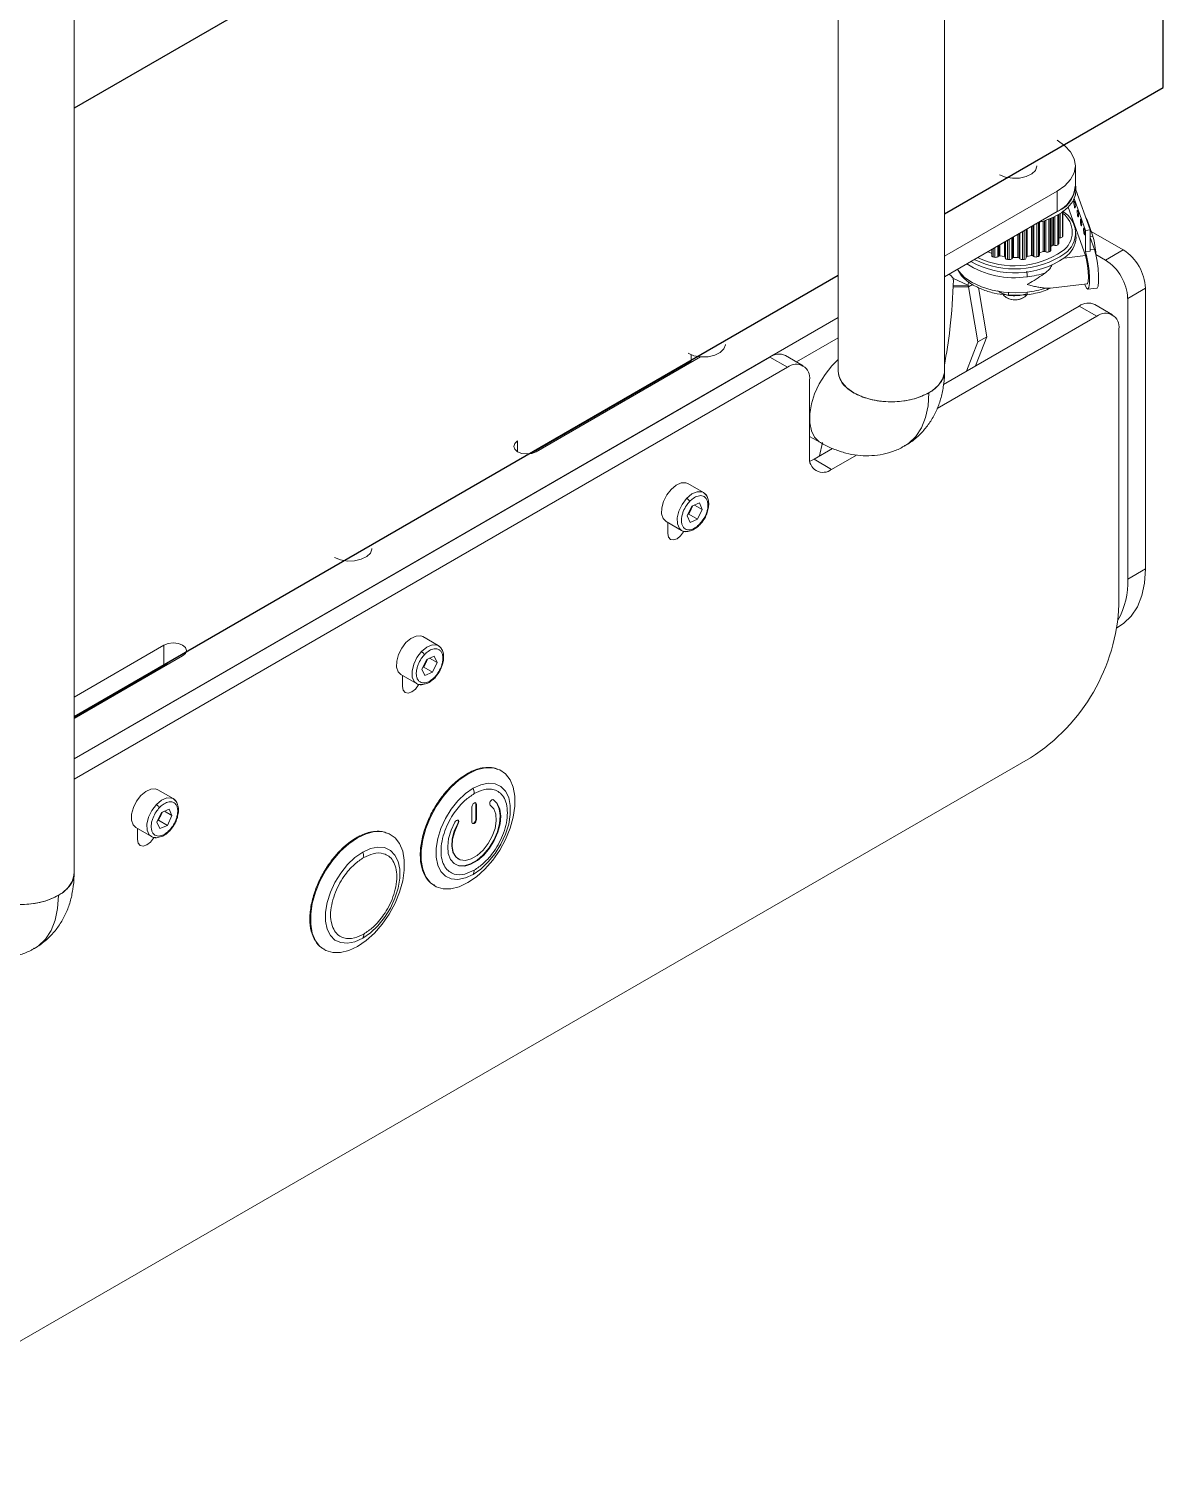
# Model space of a CAD drawing. Header units: millimetres. Extents: x -529 to 1738, y -425 to 849.
# Drawn here: x 898.8 to 989.5, y 525.1 to 640.6 of the extents above; entities that cross this region are included whole.
import ezdxf

# ---------------------------------------------------------------- set-up
doc = ezdxf.new("R2010")
doc.units = ezdxf.units.MM

msp = doc.modelspace()

# ---------------------------------------------------------------- linework, layer by layer
at = {"color": 7, "linetype": 'Continuous', "lineweight": 15}
for p, q in [((972.02, 613.21), (972.02, 694.86)), ((963.52, 691.77), (963.52, 613.21)), ((902.37, 573), (902.37, 654.65)), ((982.49, 628.01), (982.49, 629.64)), ((972.02, 622.4), (981.03, 627.6)), ((981.03, 625.97), (981.03, 627.6)), ((982.4, 627.03), (983.31, 624.47)), ((982.54, 627.69), (982.54, 628.01)), ((982.54, 627.72), (983.68, 624.51)), ((972.02, 620.76), (981.03, 625.97)), ((981.49, 624.07), (981.49, 625.95)), ((983.29, 622.45), (981.92, 626.32)), ((979.63, 622.49), (979.63, 625.12)), ((980.53, 622.89), (980.53, 625.42)), ((981.17, 623.44), (981.17, 625.74)), ((983.43, 625.3), (983.89, 624)), ((981.28, 623.88), (981.17, 623.88)), ((981.49, 624.07), (981.49, 624.06)), ((982.54, 623.92), (982.54, 624.24)), ((983.68, 624.51), (983.31, 624.47)), ((983.31, 624.47), (983.31, 622.77)), ((983.68, 624.51), (983.68, 622.81)), ((983.68, 623.9), (984.02, 622.94)), ((983.75, 624.39), (986.33, 622.9)), ((975.8, 622.62), (975.51, 622.74)), ((975.8, 622.95), (975.8, 622.46)), ((976.36, 622.41), (976.28, 622.35)), ((976.81, 622.37), (976.46, 622.43)), ((976.89, 622.25), (976.88, 622.32)), ((978.56, 622.33), (978.56, 622.26)), ((978.97, 622.45), (978.63, 622.39)), ((979.16, 622.38), (979.08, 622.44)), ((979.91, 622.78), (979.63, 622.66)), ((980.13, 622.74), (980.03, 622.78)), ((980.63, 623.25), (980.53, 623.17)), ((980.86, 623.26), (980.74, 623.28)), ((983.31, 622.77), (983.68, 622.81)), ((984.14, 622.54), (984.91, 622.09)), ((984.91, 622.09), (986.33, 622.9)), ((977.45, 622.27), (977.41, 622.2)), ((977.9, 622.31), (977.54, 622.31)), ((978.04, 622.21), (978, 622.28)), ((972.68, 620.65), (973.89, 620.09)), ((973.97, 620.35), (973.89, 620.09)), ((974.26, 620.15), (973.94, 619.96)), ((980.5, 619.84), (983.44, 620.19)), ((983.28, 620.06), (983.24, 620.17)), ((973.94, 619.96), (974.7, 615.54)), ((974.73, 619.9), (975.41, 615.95)), ((976.96, 619.11), (977.03, 619.07)), ((977.14, 619.49), (977.14, 619.26)), ((978.3, 619.07), (978.37, 619.11)), ((983.48, 619.76), (984.22, 619.85)), ((986.68, 619.02), (988.1, 619.84)), ((986.68, 619.02), (986.68, 596.57)), ((988.1, 619.84), (988.1, 597.39)), ((971.94, 612.15), (982.79, 618.41)), ((984.21, 617.6), (982.79, 618.41)), ((985.46, 617.72), (984.04, 618.54)), ((902.37, 582.19), (963.52, 617.49)), ((971.43, 610.22), (984.21, 617.6)), ((985.97, 616.57), (985.97, 594.53)), ((960.19, 613.94), (963.52, 615.86)), ((974.7, 615.54), (973.79, 613.21)), ((975.41, 615.95), (974.5, 613.62)), ((975.41, 615.95), (974.7, 615.54)), ((902.37, 582.19), (958.04, 614.33)), ((952.49, 614.35), (939.34, 606.76)), ((951.74, 614.52), (951.74, 613.92)), ((959.46, 613.52), (958.04, 614.33)), ((960.71, 613.64), (959.29, 614.46)), ((902.37, 580.56), (959.46, 613.52)), ((938.95, 606.62), (951.74, 614)), ((961.23, 612.49), (961.23, 606.37)), ((961.23, 607.99), (962.11, 607.49)), ((961.26, 606.01), (961.58, 606.17)), ((961.58, 606.17), (963.06, 607.02)), ((962.99, 605.35), (961.58, 606.17)), ((962.99, 605.35), (964.98, 606.49)), ((952.73, 603.5), (951.49, 604.21)), ((951.8, 602.4), (951.43, 601.62)), ((951.43, 601.62), (951.66, 601.1)), ((951.56, 601.77), (951.48, 601.74)), ((951.75, 602.16), (951.56, 601.77)), ((951.56, 601.77), (952.27, 601.36)), ((951.88, 602.43), (951.75, 602.16)), ((952.41, 602.66), (951.8, 602.4)), ((952.64, 602.14), (952.02, 602.49)), ((952.27, 601.36), (952.64, 602.14)), ((952.64, 602.14), (952.41, 602.66)), ((949.74, 601.18), (950.98, 600.47)), ((949.88, 600.23), (949.88, 601.1)), ((951.66, 601.1), (952.27, 601.36)), ((988.1, 597.39), (986.68, 596.57)), ((985.81, 592.68), (986.02, 592.81)), ((902.37, 587.13), (909.57, 591.29)), ((909.57, 591.29), (909.57, 589.66)), ((931.52, 591.25), (930.28, 591.97)), ((911.06, 590.43), (902.37, 585.41)), ((930.59, 590.15), (930.21, 589.38)), ((930.67, 590.19), (930.53, 589.91)), ((931.19, 590.41), (930.59, 590.15)), ((931.43, 589.89), (930.81, 590.25)), ((931.43, 589.89), (931.19, 590.41)), ((902.37, 585.5), (909.57, 589.66)), ((928.53, 588.94), (929.77, 588.22)), ((928.66, 588.86), (928.66, 587.98)), ((930.21, 589.38), (930.45, 588.86)), ((930.35, 589.52), (930.27, 589.49)), ((930.53, 589.91), (930.35, 589.52)), ((930.35, 589.52), (931.05, 589.12)), ((930.45, 588.86), (931.05, 589.12)), ((931.05, 589.12), (931.43, 589.89)), ((978.9, 582.28), (879.91, 525.13)), ((910.31, 579.01), (909.07, 579.72)), ((934.53, 578.58), (934.57, 578.56)), ((934.53, 577.36), (934.53, 578.58)), ((934.57, 578.56), (934.57, 577.34)), ((909.37, 577.91), (909, 577.13)), ((909.32, 577.67), (909.13, 577.28)), ((909.45, 577.94), (909.32, 577.67)), ((909.98, 578.16), (909.37, 577.91)), ((910.21, 577.65), (909.6, 578)), ((909.84, 576.87), (910.21, 577.65)), ((910.21, 577.65), (909.98, 578.16)), ((934.21, 577.13), (934.21, 578.36)), ((934.57, 577.34), (934.53, 577.36)), ((907.32, 576.69), (908.56, 575.97)), ((907.45, 576.61), (907.45, 575.73)), ((909, 577.13), (909.23, 576.61)), ((909.13, 577.28), (909.05, 577.24)), ((909.13, 577.28), (909.84, 576.87)), ((909.23, 576.61), (909.84, 576.87)), ((933.07, 577.03), (933.11, 577.01)), ((933.11, 574.2), (933.14, 574.18))]:
    msp.add_line(p, q, dxfattribs=at)
for p, q in [((989.52, 635.89), (989.52, 684.56)), ((963.52, 669.55), (902.37, 634.24)), ((972.02, 625.79), (989.52, 635.89)), ((902.37, 585.57), (963.52, 620.88))]:
    msp.add_line(p, q)
at = {"color": 8, "linetype": 'Continuous', "lineweight": 15}
for p, q in [((981.28, 625.8), (981.28, 623.88)), ((981.47, 625.93), (981.47, 623.98)), ((981.49, 625.95), (981.49, 624.06)), ((978.97, 624.78), (978.97, 622.45)), ((979.08, 622.44), (979.08, 624.84)), ((979.16, 622.38), (979.16, 624.89)), ((979.4, 622.35), (979.4, 625.03)), ((979.53, 622.39), (979.53, 625.09)), ((979.91, 625.19), (979.91, 622.78)), ((980.03, 622.78), (980.03, 625.23)), ((980.13, 622.74), (980.13, 625.26)), ((980.38, 622.76), (980.38, 625.36)), ((980.48, 622.81), (980.48, 625.39)), ((980.63, 625.46), (980.63, 623.25)), ((980.74, 623.28), (980.74, 625.51)), ((980.86, 623.26), (980.86, 625.57)), ((981.09, 623.32), (981.09, 625.69)), ((981.15, 623.39), (981.15, 625.73)), ((983.43, 625.3), (983.4, 625.29)), ((976.81, 623.53), (976.81, 622.37)), ((976.88, 622.32), (976.88, 623.57)), ((976.89, 622.25), (976.89, 623.58)), ((977.05, 622.14), (977.05, 623.67)), ((977.19, 622.13), (977.19, 623.75)), ((977.41, 622.2), (977.41, 623.88)), ((977.45, 623.9), (977.45, 622.27)), ((977.54, 622.31), (977.54, 623.95)), ((977.9, 624.16), (977.9, 622.31)), ((978, 622.28), (978, 624.22)), ((978.04, 622.21), (978.04, 624.24)), ((978.26, 622.14), (978.26, 624.37)), ((978.4, 622.15), (978.4, 624.45)), ((978.56, 622.26), (978.56, 624.54)), ((978.56, 624.54), (978.56, 622.33)), ((978.63, 622.39), (978.63, 624.58)), ((983.68, 623.97), (983.89, 624)), ((975.51, 622.74), (975.51, 622.78)), ((975.91, 622.35), (975.91, 623.01)), ((976.04, 622.32), (976.04, 623.08)), ((976.28, 622.35), (976.28, 623.23)), ((976.36, 623.27), (976.36, 622.41)), ((976.46, 622.43), (976.46, 623.33)), ((981.59, 622.25), (983.29, 622.45)), ((983.68, 622.9), (984.02, 622.94)), ((973.89, 620.09), (972.7, 620.07)), ((973.94, 619.96), (972.69, 619.94)), ((937.86, 606.76), (937.86, 607.62)), ((962.25, 607.49), (962.03, 606.43)), ((935.93, 578.92), (935.93, 578.92))]:
    msp.add_line(p, q, dxfattribs=at)
at = {"color": 7, "linetype": 'Continuous', "lineweight": 15, "flags": 128}
for points in [[(981.03, 627.6), (981.65, 628.04), (982.11, 628.53), (982.39, 629.08), (982.49, 629.64), (982.39, 630.2), (982.11, 630.74), (981.65, 631.24), (981.03, 631.68)], [(979.42, 629.64), (979.41, 629.6), (979.3, 629.27), (979, 628.99), (978.56, 628.77), (978.03, 628.65), (977.45, 628.64), (976.9, 628.73), (976.43, 628.92)], [(982.54, 627.69), (982.5, 627.31), (982.28, 626.79), (981.9, 626.3), (981.37, 625.86), (980.7, 625.49), (979.93, 625.2), (979.5, 625.09)], [(982.49, 626.38), (982.48, 626.48), (982.47, 626.59), (982.45, 626.69), (982.43, 626.77), (982.41, 626.81), (982.39, 626.81), (982.38, 626.77), (982.38, 626.7), (982.38, 626.6), (982.39, 626.49), (982.41, 626.39), (982.43, 626.31), (982.45, 626.27), (982.47, 626.27), (982.48, 626.31), (982.49, 626.38)], [(982.74, 625.66), (982.74, 625.76), (982.73, 625.87), (982.71, 625.97), (982.69, 626.05), (982.67, 626.09), (982.65, 626.09), (982.64, 626.05), (982.63, 625.98), (982.64, 625.88), (982.65, 625.77), (982.67, 625.67), (982.69, 625.59), (982.71, 625.55), (982.73, 625.55), (982.74, 625.59), (982.74, 625.66)], [(983, 624.95), (982.99, 625.04), (982.98, 625.15), (982.96, 625.25), (982.94, 625.33), (982.92, 625.37), (982.9, 625.37), (982.89, 625.33), (982.89, 625.26), (982.89, 625.16), (982.9, 625.05), (982.92, 624.95), (982.94, 624.88), (982.96, 624.83), (982.98, 624.83), (982.99, 624.87), (983, 624.95)], [(983.25, 624.23), (983.25, 624.33), (983.24, 624.43), (983.22, 624.53), (983.2, 624.61), (983.18, 624.65), (983.16, 624.66), (983.15, 624.62), (983.14, 624.54), (983.15, 624.44), (983.16, 624.34), (983.18, 624.24), (983.2, 624.16), (983.22, 624.12), (983.24, 624.11), (983.25, 624.15), (983.25, 624.23)], [(983.33, 625.5), (983.34, 625.49), (983.43, 625.3)], [(975.91, 622.35), (975.88, 622.36), (975.85, 622.38), (975.83, 622.39), (975.82, 622.41), (975.81, 622.43), (975.8, 622.45), (975.8, 622.46)], [(983.31, 622.77), (983.42, 622.33), (983.52, 621.8), (983.59, 621.22), (983.62, 620.67), (983.62, 620.22), (983.57, 619.9), (983.5, 619.76), (983.4, 619.82), (983.28, 620.06)], [(983.29, 622.45), (983.39, 622.1), (983.47, 621.65), (983.52, 621.17), (983.54, 620.72), (983.52, 620.39), (983.47, 620.21), (983.44, 620.19)], [(984.02, 622.94), (984.13, 622.53), (984.24, 622), (984.31, 621.41), (984.35, 620.84), (984.35, 620.35), (984.31, 620.01), (984.24, 619.85), (984.22, 619.85)], [(976.72, 619.33), (976.74, 619.29), (976.96, 619.11)], [(954.49, 615.35), (954.49, 615.31), (954.37, 614.98), (954.08, 614.7), (953.64, 614.48), (953.1, 614.36), (952.52, 614.35), (951.97, 614.44), (951.5, 614.64)], [(963.52, 613.21), (963.57, 612.82), (963.8, 612.33), (964.2, 611.87), (964.76, 611.47), (965.45, 611.15), (966.24, 610.92), (967.1, 610.79), (967.99, 610.76), (968.87, 610.84), (969.7, 611.02), (970.44, 611.3), (971.07, 611.66), (971.55, 612.09), (971.87, 612.57), (972.01, 613.08), (972.02, 613.21)], [(939.34, 606.76), (939, 606.63), (938.6, 606.58), (938.2, 606.63), (937.86, 606.76), (937.63, 606.96), (937.55, 607.19), (937.63, 607.42), (937.86, 607.62)], [(950.15, 603.74), (950.54, 604.08), (950.95, 604.26), (951.32, 604.28), (951.49, 604.21)], [(949.74, 601.18), (949.52, 601.41), (949.39, 601.79), (949.4, 602.26), (949.54, 602.78), (949.8, 603.3), (950.15, 603.74)], [(952.95, 603.29), (952.9, 603.35), (952.73, 603.5)], [(949.88, 600.23), (949.93, 599.93), (950.09, 599.75), (950.34, 599.7), (950.62, 599.8), (950.9, 600.03), (951.14, 600.35), (951.17, 600.4)], [(950.98, 600.47), (951.1, 600.41), (951.36, 600.39)], [(926.21, 599.02), (926.21, 598.98), (926.09, 598.66), (925.79, 598.37), (925.35, 598.16), (924.82, 598.04), (924.24, 598.02), (923.69, 598.12), (923.22, 598.31)], [(988.1, 597.39), (988.02, 596.26), (987.81, 595.25), (987.46, 594.36), (986.97, 593.62), (986.37, 593.04), (986.02, 592.81)], [(909.57, 591.29), (909.91, 591.42), (910.31, 591.47), (910.72, 591.42), (911.06, 591.29), (911.28, 591.09), (911.36, 590.86), (911.28, 590.63), (911.06, 590.43)], [(928.53, 588.94), (928.31, 589.16), (928.18, 589.54), (928.19, 590.01), (928.33, 590.54), (928.59, 591.05), (928.93, 591.5)], [(928.93, 591.5), (929.33, 591.83), (929.74, 592.02), (930.11, 592.03), (930.28, 591.97)], [(931.73, 591.04), (931.69, 591.11), (931.52, 591.25)], [(909.57, 589.66), (909.91, 589.79), (909.96, 589.8)], [(928.66, 587.98), (928.72, 587.69), (928.88, 587.5), (929.12, 587.45), (929.41, 587.55), (929.69, 587.78), (929.93, 588.11), (929.96, 588.15)], [(929.77, 588.22), (929.89, 588.17), (930.14, 588.14)], [(933.89, 572.29), (933.2, 571.96), (932.53, 571.8), (931.91, 571.8), (931.36, 571.96), (930.89, 572.28), (930.52, 572.75), (930.27, 573.36), (930.14, 574.07), (930.14, 574.87), (930.27, 575.74), (930.52, 576.63), (930.89, 577.52), (931.36, 578.38), (931.91, 579.19), (932.53, 579.9), (933.2, 580.51), (933.89, 580.98)], [(933.89, 580.98), (934.58, 581.31), (935.25, 581.47), (935.87, 581.48), (936.43, 581.31), (936.9, 580.99), (937.26, 580.52), (937.51, 579.92), (937.64, 579.2), (937.64, 578.4), (937.51, 577.54), (937.26, 576.64), (936.9, 575.75), (936.43, 574.89), (935.87, 574.08), (935.25, 573.37), (934.58, 572.76), (933.89, 572.29)], [(907.72, 579.25), (908.12, 579.59), (908.52, 579.77), (908.89, 579.79), (909.07, 579.72)], [(934.31, 579.84), (933.69, 579.41), (933.09, 578.84), (932.55, 578.17), (932.09, 577.42), (931.72, 576.63), (931.47, 575.82), (931.34, 575.04), (931.34, 574.32), (931.47, 573.69), (931.72, 573.18), (932.09, 572.81), (932.55, 572.59), (933.09, 572.55), (933.69, 572.67), (934.31, 572.95)], [(934.31, 572.95), (934.93, 573.38), (935.52, 573.95), (936.06, 574.62), (936.53, 575.37), (936.89, 576.16), (937.15, 576.97), (937.28, 577.75), (937.28, 578.47), (937.15, 579.1), (936.89, 579.61), (936.53, 579.98), (936.06, 580.2), (935.52, 580.24), (934.93, 580.12), (934.31, 579.84)], [(907.32, 576.69), (907.09, 576.92), (906.97, 577.29), (906.98, 577.77), (907.12, 578.29), (907.37, 578.8), (907.72, 579.25)], [(910.52, 578.8), (910.47, 578.86), (910.31, 579.01)], [(935.93, 578.92), (936.24, 578.61), (936.44, 578.17), (936.51, 577.62), (936.46, 577), (936.28, 576.33), (936, 575.67), (935.61, 575.05), (935.15, 574.5), (934.65, 574.07), (934.13, 573.77), (933.63, 573.62), (933.17, 573.64), (932.79, 573.82), (932.5, 574.15), (932.32, 574.61), (932.27, 575.18), (932.34, 575.81), (932.54, 576.48), (932.85, 577.14)], [(933.11, 577.01), (932.83, 576.39), (932.66, 575.77), (932.63, 575.2), (932.72, 574.71), (932.95, 574.34), (933.27, 574.12), (933.69, 574.07), (934.15, 574.19), (934.63, 574.46), (935.1, 574.88), (935.51, 575.41), (935.84, 576.01), (936.06, 576.63), (936.16, 577.23), (936.12, 577.77), (935.96, 578.2), (935.68, 578.49)], [(935.9, 578.94), (936.21, 578.64), (936.4, 578.19), (936.48, 577.65), (936.42, 577.02), (936.25, 576.35), (935.96, 575.69), (935.58, 575.07), (935.12, 574.52), (934.62, 574.09), (934.1, 573.79), (933.59, 573.64), (933.14, 573.66), (932.86, 573.77)], [(934.21, 578.36), (934.23, 578.44), (934.27, 578.53), (934.32, 578.61), (934.39, 578.66), (934.46, 578.69), (934.52, 578.67), (934.55, 578.63), (934.57, 578.56)], [(934.5, 578.68), (934.52, 578.65), (934.53, 578.58)], [(935.68, 578.49), (935.64, 578.54), (935.63, 578.61), (935.64, 578.7), (935.68, 578.78), (935.74, 578.86), (935.81, 578.91), (935.88, 578.93), (935.93, 578.92)], [(932.85, 577.14), (932.9, 577.22), (932.97, 577.27), (933.04, 577.3), (933.1, 577.29), (933.14, 577.25), (933.15, 577.18), (933.14, 577.1), (933.11, 577.01)], [(934.57, 577.34), (934.55, 577.25), (934.52, 577.16), (934.46, 577.08), (934.39, 577.03), (934.32, 577.01), (934.27, 577.02), (934.23, 577.06), (934.21, 577.13)], [(934.53, 577.36), (934.52, 577.27), (934.48, 577.18), (934.42, 577.1), (934.36, 577.05), (934.29, 577.03), (934.25, 577.03)], [(925.05, 575.87), (925.75, 576.2), (926.41, 576.37), (927.04, 576.37), (927.59, 576.2), (928.06, 575.88), (928.42, 575.41), (928.67, 574.81), (928.8, 574.09), (928.8, 573.29), (928.67, 572.43), (928.42, 571.53), (928.06, 570.64), (927.59, 569.78), (927.04, 568.98), (926.41, 568.26), (925.75, 567.65), (925.05, 567.18)], [(933.11, 574.2), (932.91, 574.36), (932.69, 574.73), (932.59, 575.22), (932.63, 575.79), (932.79, 576.41), (933.07, 577.03)], [(907.45, 575.73), (907.51, 575.44), (907.67, 575.25), (907.91, 575.21), (908.19, 575.31), (908.48, 575.54), (908.72, 575.86), (908.74, 575.91)], [(908.56, 575.97), (908.68, 575.92), (908.93, 575.89)], [(925.05, 567.18), (924.36, 566.85), (923.69, 566.69), (923.07, 566.69), (922.52, 566.85), (922.05, 567.17), (921.68, 567.64), (921.43, 568.25), (921.31, 568.96), (921.31, 569.76), (921.43, 570.63), (921.68, 571.52), (922.05, 572.41), (922.52, 573.28), (923.07, 574.08), (923.69, 574.8), (924.36, 575.4), (925.05, 575.87)], [(925.47, 567.84), (926.09, 568.27), (926.68, 568.84), (927.22, 569.51), (927.69, 570.26), (928.05, 571.06), (928.31, 571.86), (928.44, 572.64), (928.44, 573.36), (928.31, 573.99), (928.05, 574.5), (927.69, 574.87), (927.22, 575.09), (926.68, 575.14), (926.09, 575.02), (925.47, 574.73)], [(925.47, 574.73), (924.85, 574.3), (924.26, 573.73), (923.72, 573.06), (923.25, 572.31), (922.88, 571.52), (922.63, 570.71), (922.5, 569.93), (922.5, 569.21), (922.63, 568.58), (922.88, 568.07), (923.25, 567.7), (923.72, 567.49), (924.26, 567.44), (924.85, 567.56), (925.47, 567.84)], [(893.87, 573), (893.92, 572.62), (894.15, 572.12), (894.55, 571.66), (895.11, 571.27), (895.8, 570.94), (896.59, 570.71), (897.45, 570.58), (898.34, 570.55), (899.22, 570.63), (900.05, 570.81), (900.79, 571.09), (901.42, 571.46), (901.9, 571.89), (902.22, 572.37), (902.36, 572.87), (902.37, 573)]]:
    msp.add_lwpolyline(points, dxfattribs=at)
at = {"color": 8, "linetype": 'Continuous', "lineweight": 15, "flags": 128}
for points in [[(978.64, 619.53), (977.69, 619.48), (976.74, 619.53), (975.83, 619.68), (974.98, 619.94), (974.24, 620.29), (973.63, 620.71), (973.17, 621.2), (973.06, 621.37)], [(963.52, 614.13), (963.01, 613.63), (962.46, 612.95), (962, 612.2), (961.63, 611.4), (961.37, 610.59), (961.24, 609.8), (961.24, 609.08), (961.37, 608.44), (961.63, 607.93), (962, 607.56), (962.1, 607.49)], [(970.77, 611.47), (970.71, 610.44), (970.51, 609.5), (970.18, 608.68), (969.73, 607.99), (969.17, 607.45), (968.85, 607.24)], [(951.38, 603.03), (951.02, 602.55), (950.76, 602.01), (950.63, 601.46), (950.65, 600.98), (950.81, 600.61), (950.98, 600.47)], [(952.73, 603.5), (952.61, 603.55), (952.23, 603.56), (951.8, 603.38), (951.38, 603.03)], [(931.52, 591.25), (931.4, 591.3), (931.02, 591.31), (930.59, 591.13), (930.17, 590.78)], [(930.17, 590.78), (929.81, 590.31), (929.55, 589.76), (929.42, 589.22), (929.44, 588.73), (929.6, 588.37), (929.77, 588.22)], [(908.96, 578.54), (908.6, 578.06), (908.33, 577.52), (908.2, 576.97), (908.22, 576.48), (908.39, 576.12), (908.56, 575.97)], [(910.31, 579.01), (910.18, 579.06), (909.8, 579.07), (909.38, 578.89), (908.96, 578.54)], [(901.12, 571.27), (901.06, 570.23), (900.86, 569.29), (900.53, 568.47), (900.08, 567.78), (899.52, 567.24), (899.2, 567.03)]]:
    msp.add_lwpolyline(points, dxfattribs=at)
at = {"color": 7, "linetype": 'Continuous', "lineweight": 15}
for centre, radius, start, end in [((980.16, 628.15), 2.35, 292.8555, 6.416), ((979.99, 628.26), 2.51, 294.3747, 354.3052), ((980.37, 624.33), 1.87, 305.0351, 54.1033), ((980.51, 624.25), 1.99, 304.9909, 61.1653), ((981.3, 624.07), 0.192, 264.0798, 330.6333), ((980.16, 624.34), 1.36, 344.388, 347.8946), ((980.46, 624.01), 2.09, 305.0153, 357.5454), ((978.06, 622.27), 6.08, 2.4563, 16.451), ((977.62, 628.64), 7.25, 243.661, 303.8211), ((977.62, 628.49), 6.86, 244.5043, 303.9172), ((975.45, 622.6), 0.154, 68.7331, 88.7673), ((977.45, 627.55), 5.42, 253.5071, 254.9024), ((976.12, 622.61), 0.299, 253.7791, 302.5065), ((976.44, 622.29), 0.146, 78.2784, 122.8386), ((976.81, 622.29), 0.0758, 18.0831, 88.7874), ((978.63, 622.31), 0.0725, 91.8545, 164.8683), ((979, 622.31), 0.149, 58.5336, 102.5394), ((979.32, 622.64), 0.303, 238.7962, 287.0557), ((977.93, 627.4), 5.26, 286.2809, 287.7037), ((979.51, 622.51), 0.127, 279.8156, 348.9685), ((979.97, 622.63), 0.161, 70.2232, 111.9644), ((980.24, 623.04), 0.313, 249.8235, 296.9674), ((978.62, 625.83), 3.55, 299.8519, 301.7037), ((980.44, 622.9), 0.0975, 296.3565, 354.9557), ((980.71, 623.14), 0.143, 79.1711, 124.4288), ((980.92, 623.52), 0.268, 258.0054, 310.6524), ((979.52, 624.71), 2.1, 318.3603, 320.9885), ((981.1, 623.44), 0.0768, 318.9983, 358.901), ((984.26, 619.67), 3.84, 2.6055, 57.3945), ((977.64, 628.2), 7.14, 240.6012, 304.2627), ((977.04, 622.3), 0.166, 200.2955, 274.1317), ((977.66, 628.65), 6.54, 264.684, 265.9155), ((977.23, 622.36), 0.235, 260.9484, 318.6104), ((977.53, 622.2), 0.111, 85.5744, 139.7758), ((977.91, 622.2), 0.115, 42.212, 95.0832), ((978.22, 622.37), 0.243, 223.2801, 279.6707), ((977.68, 628.58), 6.47, 275.1301, 276.3697), ((978.41, 622.31), 0.159, 266.3754, 342.5287), ((982.84, 618.85), 3.84, 2.6055, 57.3945), ((977.81, 628.08), 7.37, 276.5372, 288.177), ((977.66, 620.19), 1.29, 237.2165, 317.2408), ((977.67, 620.26), 1.35, 241.8759, 298.1295), ((977.81, 626.85), 7.37, 276.5372, 288.177), ((983.53, 617.39), 1.26, 65.6929, 125.6176), ((984.9, 616.75), 1.09, 350.786, 129.2033), ((958.78, 613.31), 1.26, 65.6929, 125.6176), ((960.15, 612.67), 1.09, 350.786, 129.2033), ((962.3, 606.2), 1.09, 170.786, 309.2033), ((950.61, 602.7), 1.26, 317.0538, 334.4309), ((950.7, 602.67), 1.16, 334.0767, 347.4714), ((980.46, 596.32), 6.23, 330.8471, 2.3077), ((970.68, 595.19), 15.31, 302.4871, 357.5129), ((929.49, 590.42), 1.16, 334.0767, 347.4714), ((929.4, 590.46), 1.26, 317.0538, 334.4309), ((908.18, 578.21), 1.26, 317.0538, 334.4309), ((908.27, 578.17), 1.16, 334.0767, 347.4714), ((932.89, 577.17), 0.232, 321.6282, 32.924)]:
    msp.add_arc(centre, radius, start, end, dxfattribs=at)
at = {"color": 8, "linetype": 'Continuous', "lineweight": 15}
msp.add_arc((977.58, 627.6), 6.92, 236.9326, 278.8277, dxfattribs=at)
at = {"color": 7, "linetype": 'Continuous', "lineweight": 15}
for points, knots in [([(973.06, 621.36), (973.16, 621.18), (973.39, 620.76), (974.07, 620.21), (974.97, 619.74), (975.95, 619.44), (977.17, 619.24), (978.05, 619.29), (978.61, 619.32)], [0, 0, 0, 0, 0.128307, 0.301216, 0.467284, 0.622113, 0.76307, 1, 1, 1, 1]), ([(980.1, 621.08), (980.2, 621.16), (980.39, 621.31), (980.56, 621.56), (980.62, 621.7), (980.64, 621.74)], [0, 0, 0, 0, 0.412476, 0.82558, 1, 1, 1, 1]), ([(972.02, 613.68), (972.18, 614.64), (972.57, 616.91), (972.67, 619.2), (972.73, 620.52)], [0, 0, 0, 0, 0.425359, 1, 1, 1, 1]), ([(972.36, 620.97), (972.47, 620.89), (972.68, 620.73), (972.74, 620.59), (972.72, 620.53), (972.72, 620.52)], [0, 0, 0, 0, 0.464262, 0.928467, 1, 1, 1, 1]), ([(978.64, 620.15), (978.65, 620.15), (978.73, 620.19), (979.02, 620.36), (979.51, 620.66), (979.91, 620.94), (980.1, 621.08)], [0, 0, 0, 0, 0.005683, 0.166005, 0.579765, 1, 1, 1, 1]), ([(980.1, 619.85), (979.99, 619.86), (979.76, 619.88), (979.4, 619.95), (979.03, 620.03), (978.78, 620.11), (978.65, 620.14), (978.64, 620.15)], [0, 0, 0, 0, 0.245003, 0.491502, 0.742248, 0.994319, 1, 1, 1, 1]), ([(976.29, 619.63), (976.36, 619.59), (976.53, 619.47), (976.82, 619.35), (977.03, 619.29), (977.14, 619.26)], [0, 0, 0, 0, 0.21578, 0.604297, 1, 1, 1, 1]), ([(977.14, 619.26), (977.31, 619.25), (977.66, 619.23), (978.13, 619.27), (978.43, 619.35), (978.56, 619.38)], [0, 0, 0, 0, 0.366571, 0.741092, 1, 1, 1, 1]), ([(978.61, 619.32), (979.07, 619.39), (979.76, 619.5), (980.31, 619.76), (980.49, 619.85)], [0, 0, 0, 0, 0.667638, 1, 1, 1, 1]), ([(980.5, 619.85), (980.46, 619.85), (980.36, 619.83), (980.2, 619.84), (980.1, 619.85)], [0, 0, 0, 0, 0.372336, 1, 1, 1, 1]), ([(963.52, 613.21), (963.52, 613.21), (963.52, 613.19), (963.52, 613.2), (963.52, 613.21)], [0, 0, 0, 0, 0.045723, 1, 1, 1, 1]), ([(970.77, 611.47), (970.4, 611.3), (969.66, 610.95), (968.24, 610.73), (966.79, 610.77), (965.45, 611.1), (964.38, 611.66), (963.65, 612.39), (963.56, 612.94), (963.52, 613.21)], [0, 0, 0, 0, 0.143149, 0.286298, 0.429446, 0.572595, 0.715744, 0.858893, 1, 1, 1, 1]), ([(968.84, 607.23), (968.85, 607.24), (969.17, 607.39), (969.69, 607.8), (970.38, 608.46), (970.94, 609.21), (971.4, 610.05), (971.74, 610.97), (971.94, 611.96), (972.03, 612.71), (972.01, 613.14), (972.01, 613.21)], [0, 0, 0, 0, 0.005632, 0.148164, 0.277444, 0.408652, 0.542854, 0.681041, 0.823637, 0.969633, 1, 1, 1, 1]), ([(972.01, 613.21), (972.01, 613.21), (972.09, 612.93), (971.81, 612.37), (971.3, 611.8), (970.87, 611.54), (970.77, 611.47)], [0, 0, 0, 0, 0.008327, 0.436996, 0.865665, 1, 1, 1, 1]), ([(962.11, 607.5), (962.2, 607.44), (962.55, 607.22), (963.23, 606.93), (964.12, 606.63), (965.04, 606.46), (965.97, 606.42), (966.89, 606.5), (967.77, 606.73), (968.44, 606.99), (968.77, 607.2), (968.84, 607.25)], [0, 0, 0, 0, 0.042153, 0.175541, 0.309367, 0.44224, 0.573583, 0.703522, 0.832563, 0.961396, 1, 1, 1, 1]), ([(952.44, 600.98), (952.34, 600.89), (952.13, 600.69), (951.82, 600.54), (951.55, 600.5), (951.35, 600.53), (951.17, 600.65), (951.04, 600.84), (950.97, 601.09), (950.97, 601.38), (951.02, 601.68), (951.14, 602.05), (951.34, 602.44), (951.54, 602.67), (951.63, 602.78)], [0, 0, 0, 0, 0.090318, 0.204563, 0.27142, 0.343936, 0.420786, 0.5, 0.579214, 0.656064, 0.72858, 0.795437, 0.909682, 1, 1, 1, 1]), ([(951.63, 602.78), (951.62, 602.8), (951.59, 602.85), (951.52, 602.93), (951.45, 602.99), (951.4, 603.02), (951.38, 603.03)], [0, 0, 0, 0, 0.270261, 0.562429, 0.789736, 1, 1, 1, 1]), ([(951.63, 602.78), (951.72, 602.87), (951.94, 603.07), (952.25, 603.22), (952.52, 603.26), (952.72, 603.23), (952.89, 603.11), (953.02, 602.92), (953.09, 602.67), (953.1, 602.38), (953.05, 602.08), (952.93, 601.71), (952.73, 601.32), (952.53, 601.09), (952.44, 600.98)], [0, 0, 0, 0, 0.090318, 0.204563, 0.27142, 0.343936, 0.420786, 0.5, 0.579214, 0.656064, 0.72858, 0.795437, 0.909682, 1, 1, 1, 1]), ([(952.44, 600.91), (952.57, 601.06), (952.77, 601.3), (952.98, 601.72), (953.11, 602.12), (953.17, 602.54), (953.14, 602.95), (953.03, 603.16), (952.98, 603.26)], [0, 0, 0, 0, 0.2114014, 0.3420256, 0.4897924, 0.6529287, 0.8270327, 1, 1, 1, 1]), ([(952.98, 603.26), (952.98, 603.27), (952.93, 603.38), (952.83, 603.44), (952.73, 603.5)], [0, 0, 0, 0, 0.029529, 1, 1, 1, 1]), ([(950.98, 600.47), (951.11, 600.4), (951.23, 600.33), (951.39, 600.37), (951.39, 600.37)], [0, 0, 0, 0, 0.993961, 1, 1, 1, 1]), ([(951.39, 600.37), (951.53, 600.39), (951.78, 600.43), (952.15, 600.64), (952.35, 600.83), (952.44, 600.91)], [0, 0, 0, 0, 0.397011, 0.729815, 1, 1, 1, 1]), ([(931.76, 591.02), (931.76, 591.02), (931.71, 591.14), (931.61, 591.19), (931.52, 591.25)], [0, 0, 0, 0, 0.029529, 1, 1, 1, 1]), ([(931.23, 588.74), (931.13, 588.65), (930.91, 588.44), (930.6, 588.29), (930.34, 588.25), (930.14, 588.29), (929.96, 588.4), (929.83, 588.59), (929.76, 588.84), (929.75, 589.13), (929.81, 589.44), (929.92, 589.8), (930.12, 590.19), (930.33, 590.43), (930.42, 590.53)], [0, 0, 0, 0, 0.090318, 0.204563, 0.27142, 0.343936, 0.420786, 0.5, 0.579214, 0.656064, 0.72858, 0.795437, 0.909682, 1, 1, 1, 1]), ([(930.42, 590.53), (930.4, 590.56), (930.38, 590.6), (930.31, 590.68), (930.23, 590.74), (930.19, 590.77), (930.17, 590.78)], [0, 0, 0, 0, 0.270261, 0.562429, 0.789736, 1, 1, 1, 1]), ([(930.42, 590.53), (930.51, 590.62), (930.73, 590.83), (931.04, 590.98), (931.3, 591.01), (931.5, 590.98), (931.68, 590.87), (931.81, 590.68), (931.88, 590.43), (931.89, 590.13), (931.84, 589.83), (931.72, 589.47), (931.52, 589.08), (931.32, 588.84), (931.23, 588.74)], [0, 0, 0, 0, 0.090318, 0.204563, 0.27142, 0.343936, 0.420786, 0.5, 0.579214, 0.656064, 0.72858, 0.795437, 0.909682, 1, 1, 1, 1]), ([(931.23, 588.66), (931.35, 588.81), (931.55, 589.06), (931.76, 589.48), (931.9, 589.87), (931.96, 590.29), (931.93, 590.71), (931.82, 590.91), (931.76, 591.02)], [0, 0, 0, 0, 0.211401, 0.342026, 0.489792, 0.652929, 0.827033, 1, 1, 1, 1]), ([(929.77, 588.22), (929.89, 588.15), (930.02, 588.09), (930.18, 588.12), (930.18, 588.13)], [0, 0, 0, 0, 0.993961, 1, 1, 1, 1]), ([(930.18, 588.13), (930.32, 588.15), (930.57, 588.18), (930.94, 588.39), (931.14, 588.58), (931.23, 588.66)], [0, 0, 0, 0, 0.397011, 0.729815, 1, 1, 1, 1]), ([(931.24, 572.08), (931.16, 572.12), (930.86, 572.25), (930.49, 572.71), (930.15, 573.49), (930.04, 574.49), (930.15, 575.62), (930.48, 576.78), (930.89, 577.7), (931.27, 578.38), (931.65, 578.97), (932.15, 579.61), (932.75, 580.22), (933.3, 580.68), (933.66, 580.9), (933.83, 581)], [0, 0, 0, 0, 0.0362845, 0.1321012, 0.2336433, 0.3383105, 0.4429777, 0.5445198, 0.6403365, 0.6845566, 0.7287975, 0.8088025, 0.8803612, 0.9438677, 1, 1, 1, 1]), ([(933.83, 581), (933.99, 581.09), (934.35, 581.28), (934.9, 581.46), (935.5, 581.53), (935.97, 581.5), (936.19, 581.38), (936.25, 581.35)], [0, 0, 0, 0, 0.187933, 0.400556, 0.640137, 0.907998, 1, 1, 1, 1]), ([(933.89, 580.98), (933.89, 580.99), (933.89, 580.99), (933.88, 581.01), (933.87, 581.02), (933.85, 581.03), (933.84, 581.03), (933.83, 581.02), (933.83, 581.01), (933.83, 581.01), (933.83, 581)], [0, 0, 0, 0, 0.089043, 0.192738, 0.339793, 0.5, 0.660207, 0.807262, 0.910957, 1, 1, 1, 1]), ([(934.39, 579.41), (934.39, 579.49), (934.38, 579.63), (934.33, 579.78), (934.31, 579.84)], [0, 0, 0, 0, 0.56, 1, 1, 1, 1]), ([(934.39, 579.41), (934.64, 579.53), (935.21, 579.8), (935.9, 579.79), (936.42, 579.53), (936.76, 579.16), (936.99, 578.6), (937.07, 577.89), (936.99, 577.09), (936.76, 576.27), (936.42, 575.5), (935.9, 574.65), (935.21, 573.84), (934.64, 573.45), (934.39, 573.29)], [0, 0, 0, 0, 0.090318, 0.204563, 0.27142, 0.343936, 0.420786, 0.5, 0.579214, 0.656064, 0.72858, 0.795437, 0.909682, 1, 1, 1, 1]), ([(909.2, 578.29), (909.19, 578.31), (909.16, 578.36), (909.09, 578.44), (909.02, 578.5), (908.98, 578.53), (908.96, 578.54)], [0, 0, 0, 0, 0.270261, 0.562429, 0.789736, 1, 1, 1, 1]), ([(909.2, 578.29), (909.3, 578.38), (909.52, 578.58), (909.82, 578.73), (910.09, 578.77), (910.29, 578.73), (910.47, 578.62), (910.6, 578.43), (910.67, 578.18), (910.67, 577.89), (910.62, 577.59), (910.5, 577.22), (910.3, 576.83), (910.1, 576.59), (910.01, 576.49)], [0, 0, 0, 0, 0.090318, 0.204563, 0.27142, 0.343936, 0.420786, 0.5, 0.579214, 0.656064, 0.72858, 0.795437, 0.909682, 1, 1, 1, 1]), ([(910.01, 576.42), (910.14, 576.57), (910.34, 576.81), (910.55, 577.23), (910.68, 577.62), (910.74, 578.05), (910.71, 578.46), (910.6, 578.67), (910.55, 578.77)], [0, 0, 0, 0, 0.211401, 0.342026, 0.489792, 0.652929, 0.827033, 1, 1, 1, 1]), ([(910.55, 578.77), (910.55, 578.77), (910.5, 578.89), (910.4, 578.95), (910.31, 579.01)], [0, 0, 0, 0, 0.029529, 1, 1, 1, 1]), ([(934.39, 573.29), (934.14, 573.17), (933.57, 572.89), (932.88, 572.91), (932.37, 573.16), (932.02, 573.54), (931.79, 574.09), (931.71, 574.8), (931.79, 575.6), (932.02, 576.42), (932.37, 577.2), (932.88, 578.05), (933.57, 578.86), (934.14, 579.24), (934.39, 579.41)], [0, 0, 0, 0, 0.090318, 0.204563, 0.27142, 0.343936, 0.420786, 0.5, 0.579214, 0.656064, 0.72858, 0.795437, 0.909682, 1, 1, 1, 1]), ([(910.01, 576.49), (909.92, 576.4), (909.7, 576.19), (909.39, 576.05), (909.13, 576.01), (908.92, 576.04), (908.75, 576.15), (908.62, 576.34), (908.55, 576.6), (908.54, 576.89), (908.59, 577.19), (908.71, 577.55), (908.91, 577.94), (909.11, 578.18), (909.2, 578.29)], [0, 0, 0, 0, 0.090318, 0.204563, 0.27142, 0.343936, 0.420786, 0.5, 0.579214, 0.656064, 0.72858, 0.795437, 0.909682, 1, 1, 1, 1]), ([(908.97, 575.88), (909.1, 575.9), (909.35, 575.94), (909.72, 576.15), (909.92, 576.33), (910.01, 576.42)], [0, 0, 0, 0, 0.397011, 0.729815, 1, 1, 1, 1]), ([(909.9, 576.44), (909.93, 576.43), (909.98, 576.41), (910.02, 576.41), (910.03, 576.44), (910.02, 576.47), (910.01, 576.49)], [0, 0, 0, 0, 0.270261, 0.562429, 0.789736, 1, 1, 1, 1]), ([(924.99, 575.89), (925.15, 575.98), (925.51, 576.17), (926.06, 576.35), (926.66, 576.42), (927.13, 576.39), (927.36, 576.27), (927.41, 576.24)], [0, 0, 0, 0, 0.187933, 0.400556, 0.640137, 0.907998, 1, 1, 1, 1]), ([(908.55, 575.98), (908.68, 575.91), (908.8, 575.84), (908.97, 575.88), (908.97, 575.88)], [0, 0, 0, 0, 0.993961, 1, 1, 1, 1]), ([(922.4, 566.97), (922.32, 567.01), (922.02, 567.14), (921.65, 567.61), (921.31, 568.38), (921.2, 569.38), (921.32, 570.51), (921.64, 571.67), (922.05, 572.59), (922.43, 573.27), (922.82, 573.86), (923.31, 574.5), (923.91, 575.11), (924.47, 575.57), (924.82, 575.79), (924.99, 575.89)], [0, 0, 0, 0, 0.036284, 0.132101, 0.233643, 0.338311, 0.442978, 0.54452, 0.640337, 0.684557, 0.728797, 0.808803, 0.880361, 0.943868, 1, 1, 1, 1]), ([(925.05, 575.87), (925.05, 575.88), (925.05, 575.89), (925.04, 575.9), (925.03, 575.91), (925.01, 575.92), (925, 575.92), (924.99, 575.91), (924.99, 575.9), (924.99, 575.9), (924.99, 575.89)], [0, 0, 0, 0, 0.089043, 0.192738, 0.339793, 0.5, 0.660207, 0.807262, 0.910957, 1, 1, 1, 1]), ([(925.55, 568.18), (925.3, 568.06), (924.73, 567.78), (924.05, 567.8), (923.53, 568.05), (923.19, 568.43), (922.96, 568.99), (922.87, 569.69), (922.96, 570.49), (923.19, 571.31), (923.53, 572.09), (924.05, 572.94), (924.73, 573.75), (925.3, 574.13), (925.55, 574.3)], [0, 0, 0, 0, 0.090318, 0.204563, 0.27142, 0.343936, 0.420786, 0.5, 0.579214, 0.656064, 0.72858, 0.795437, 0.909682, 1, 1, 1, 1]), ([(925.55, 574.3), (925.55, 574.38), (925.54, 574.52), (925.49, 574.67), (925.47, 574.73)], [0, 0, 0, 0, 0.56, 1, 1, 1, 1]), ([(925.55, 574.3), (925.8, 574.42), (926.37, 574.69), (927.06, 574.68), (927.58, 574.42), (927.92, 574.05), (928.15, 573.49), (928.23, 572.79), (928.15, 571.98), (927.92, 571.16), (927.58, 570.39), (927.06, 569.54), (926.37, 568.73), (925.8, 568.35), (925.55, 568.18)], [0, 0, 0, 0, 0.090318, 0.204563, 0.27142, 0.343936, 0.420786, 0.5, 0.579214, 0.656064, 0.72858, 0.795437, 0.909682, 1, 1, 1, 1]), ([(901.12, 571.27), (900.75, 571.09), (900.01, 570.74), (898.59, 570.52), (897.14, 570.56), (895.8, 570.89), (894.73, 571.45), (894, 572.18), (893.91, 572.73), (893.87, 573)], [0, 0, 0, 0, 0.143149, 0.286298, 0.429446, 0.572595, 0.715744, 0.858893, 1, 1, 1, 1]), ([(899.19, 567.02), (899.2, 567.03), (899.52, 567.19), (900.04, 567.59), (900.73, 568.25), (901.29, 569.01), (901.75, 569.85), (902.09, 570.76), (902.29, 571.75), (902.38, 572.51), (902.36, 572.93), (902.36, 573)], [0, 0, 0, 0, 0.005632, 0.148164, 0.277444, 0.408652, 0.542854, 0.681041, 0.823637, 0.969633, 1, 1, 1, 1]), ([(902.36, 573), (902.36, 573), (902.44, 572.72), (902.16, 572.16), (901.65, 571.59), (901.22, 571.33), (901.12, 571.27)], [0, 0, 0, 0, 0.008327, 0.436996, 0.865665, 1, 1, 1, 1]), ([(934.31, 572.95), (934.33, 573), (934.38, 573.1), (934.39, 573.23), (934.39, 573.29)], [0, 0, 0, 0, 0.56, 1, 1, 1, 1]), ([(933.87, 572.28), (933.88, 572.28), (933.88, 572.28), (933.89, 572.28), (933.89, 572.29), (933.89, 572.29)], [0, 0, 0, 0, 0.31515, 0.683606, 1, 1, 1, 1]), ([(925.47, 567.84), (925.5, 567.89), (925.54, 567.99), (925.55, 568.12), (925.55, 568.18)], [0, 0, 0, 0, 0.56, 1, 1, 1, 1]), ([(892.46, 567.29), (892.55, 567.24), (892.9, 567.01), (893.58, 566.72), (894.47, 566.42), (895.39, 566.25), (896.32, 566.21), (897.24, 566.29), (898.12, 566.53), (898.79, 566.78), (899.12, 566.99), (899.19, 567.04)], [0, 0, 0, 0, 0.042153, 0.175541, 0.309367, 0.44224, 0.573583, 0.703522, 0.832563, 0.961396, 1, 1, 1, 1]), ([(925.03, 567.17), (925.04, 567.17), (925.04, 567.17), (925.05, 567.17), (925.05, 567.18), (925.05, 567.18)], [0, 0, 0, 0, 0.31515, 0.683606, 1, 1, 1, 1])]:
    msp.add_open_spline(points, degree=3, knots=knots, dxfattribs=at)
at = {"color": 8, "linetype": 'Continuous', "lineweight": 15}
for points, knots in [([(978.6, 621.21), (978.61, 621.17), (978.62, 621.07), (978.64, 620.9), (978.64, 620.81), (978.64, 620.76)], [0, 0, 0, 0, 0.289396, 0.658537, 1, 1, 1, 1]), ([(978.64, 619.53), (978.64, 619.48), (978.64, 619.37), (978.62, 619.34), (978.61, 619.32)], [0, 0, 0, 0, 0.483791, 1, 1, 1, 1]), ([(952.42, 600.91), (952.43, 600.91), (952.45, 600.91), (952.46, 600.94), (952.44, 600.97), (952.44, 600.98)], [0, 0, 0, 0, 0.268831, 0.648655, 1, 1, 1, 1]), ([(931.2, 588.66), (931.21, 588.66), (931.24, 588.66), (931.24, 588.69), (931.23, 588.72), (931.23, 588.74)], [0, 0, 0, 0, 0.268831, 0.648655, 1, 1, 1, 1])]:
    msp.add_open_spline(points, degree=3, knots=knots, dxfattribs=at)
at = {"color": 7, "linetype": 'Continuous', "lineweight": 15}
msp.add_open_spline([(973.89, 620.09), (973.91, 620.08), (973.93, 620.05), (973.94, 619.99), (973.94, 619.96)], degree=3, dxfattribs=at)

doc.saveas('drawing.dxf')
